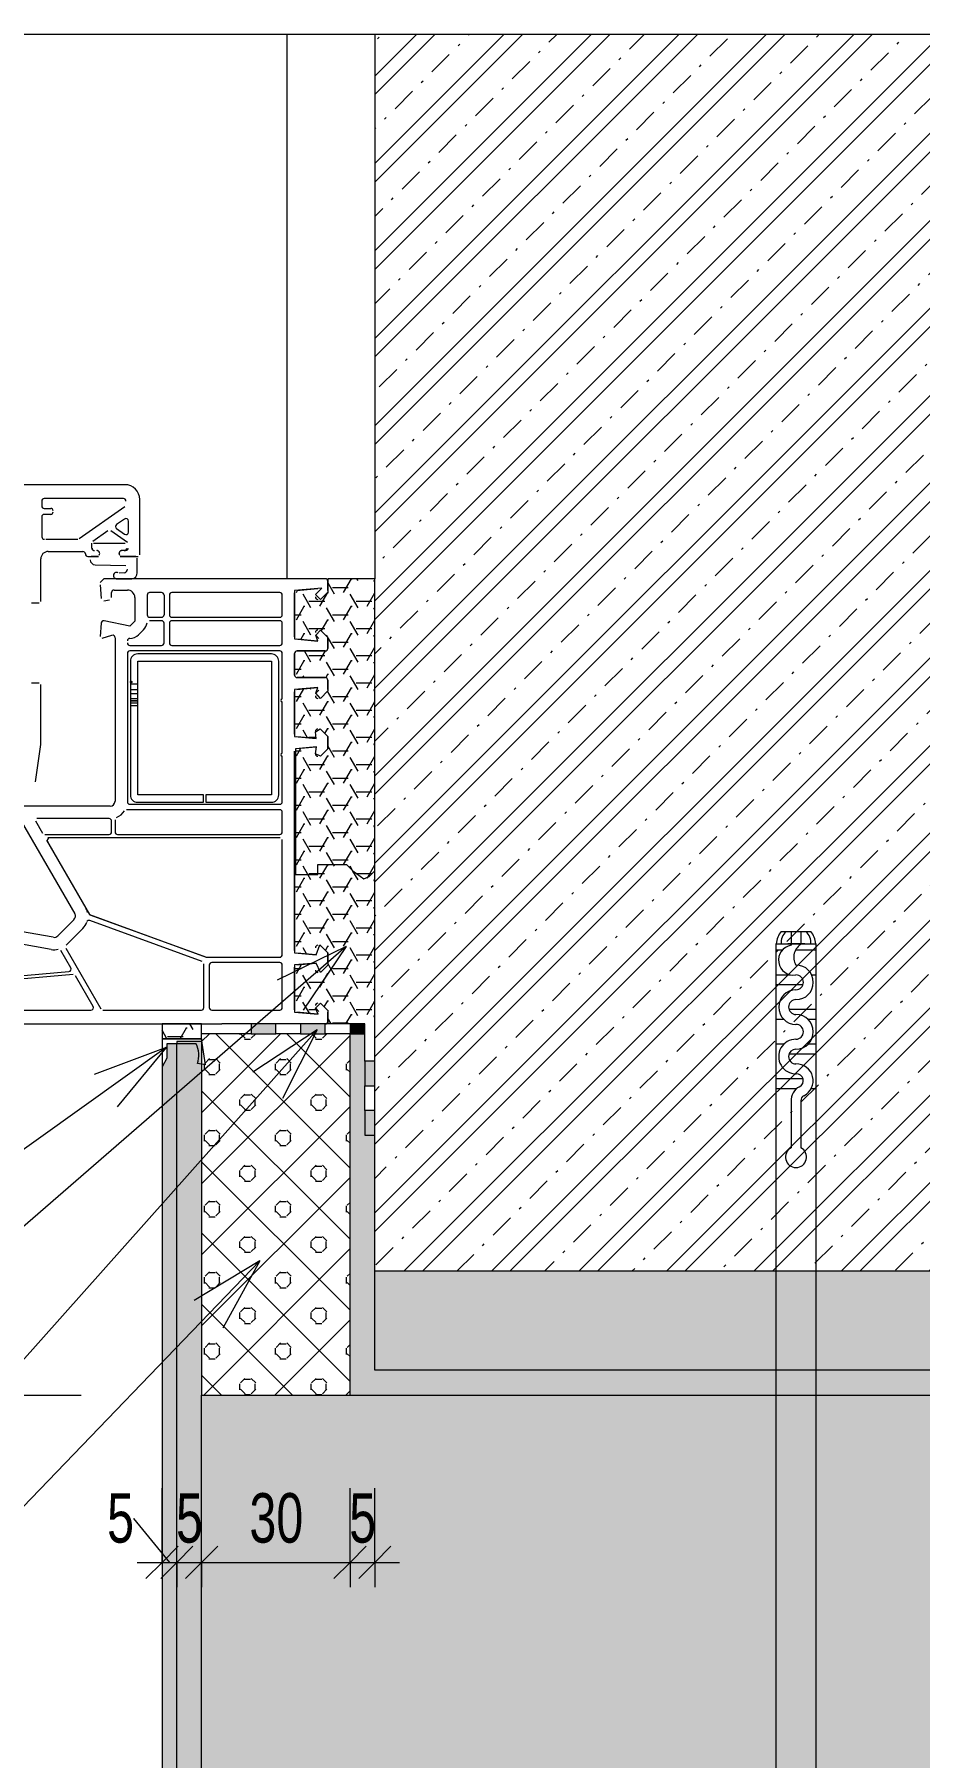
# Model space of a CAD drawing. Header units: millimetres. Extents: x 3821 to 11066, y 2454 to 5594.
# Drawn here: x 4484.2 to 4663, y 5203 to 5551.3 of the extents above; entities that cross this region are included whole.
import ezdxf

# ---------------------------------------------------------------- set-up
doc = ezdxf.new("R2010")
doc.units = ezdxf.units.MM
for name, color, linetype, lineweight in [('A-ANNO-DIMS', 211, 'Continuous', 9), ('A-ANNO-DIMS-5', 211, 'Continuous', 9), ('A-DETL', 90, 'Continuous', 18), ('A-DETL-GENF', 92, 'Continuous', 18), ('A-DETL-THIN', 151, 'Continuous', 18), ('G-ANNO-TEXT', 231, 'Continuous', 9)]:
    doc.layers.add(name, color=color, linetype=linetype, lineweight=lineweight)
doc.styles.add('Arial', font='arial.ttf', dxfattribs={"width": 0.7, "height": 10})
doc.dimstyles.new('Vnitřní_-_průhledné', dxfattribs={"dimscale": 304.8, "dimtxt": 10.202594, "dimasz": 0.021325, "dimexe": 0.016404, "dimexo": 0.0625, "dimgap": 0.003281, "dimtad": 1, "dimdec": 0, "dimrnd": 5, "dimzin": 0, "dimdsep": 46, "dimtxsty": 'Arial', "dimblk1": 'OBLIQUE', "dimblk2": 'OBLIQUE', "dimsah": 1, "dimcen": 0.09, "dimdle": 0.016404, "dimazin": 0, "dimtfac": 1, "dimtdec": 4, "dimtix": 1, "dimtmove": 1, "dimatfit": 3, "dimfxl": 0.049213, "dimfxlon": 1, "dimtvp": 1, "dimtolj": 1, "dimtzin": 0, "dimarcsym": 2})
doc.dimstyles.new('Vnitřní_-_průhledné_1', dxfattribs={"dimscale": 304.8, "dimtxt": 10.202594, "dimasz": 0.021325, "dimexe": 0.016404, "dimexo": 0.0625, "dimgap": 0.003281, "dimtad": 1, "dimdec": 0, "dimrnd": 5, "dimzin": 0, "dimdsep": 46, "dimtxsty": 'Arial', "dimblk1": 'OBLIQUE', "dimblk2": 'OBLIQUE', "dimsah": 1, "dimcen": 0.09, "dimdle": 0.016404, "dimazin": 0, "dimtfac": 1, "dimtdec": 4, "dimtix": 1, "dimtmove": 0, "dimatfit": 3, "dimfxl": 0.049213, "dimfxlon": 1, "dimtvp": 1, "dimtolj": 1, "dimtzin": 0, "dimarcsym": 2})
pattern_1 = [(0, (0, 0), (5, 5), [0.5, -4.5]), (0, (2.5, 2.5), (5, 5), [0.5, -4.5])]
pattern_2 = [(0, (0, 0), (4.763, 2.75), [3.175, -6.35]), (120, (0, 0), (-4.7630699, 2.749879), [3.175, -6.35]), (60, (0, 0), (-6.99e-05, 5.499879), [0, -6.35, 3.175, 0])]

# ---------------------------------------------------------------- blocks, each defined once
blk = doc.blocks.new('BP_HYDROIZOLACE NOVÁ 2 - Geotextilie 1_1-2100783-Okno _ Nadpraží')
at = {"layer": 'A-DETL-GENF'}
for points in [[(2, 0), (5, 0), (5, 2), (2, 2)], [(10, 0), (15, 0), (15, 2), (10, 2)], [(20, 0), (25, 0), (25, 2), (20, 2)]]:
    blk.add_hatch(color=256, dxfattribs=at).paths.add_polyline_path(points)
for p, q in [((5, 2), (2, 2)), ((2, 0), (5, 0)), ((5, 2), (10, 2)), ((5, 0), (5, 2)), ((5, 0), (10, 0)), ((15, 2), (10, 2)), ((10, 2), (10, 0)), ((15, 2), (20, 2)), ((15, 0), (15, 2)), ((15, 0), (20, 0)), ((25, 2), (20, 2)), ((20, 2), (20, 0)), ((20, 0), (25, 0)), ((25, 2), (30.91, 2)), ((25, 0), (25, 2)), ((25, 0), (30.91, 0)), ((10, 0), (15, 0))]:
    blk.add_line(p, q, dxfattribs=at)
blk = doc.blocks.new('BP_HYDROIZOLACE NOVÁ 2 - Geotextilie 1_1-2097918-Okno _ Nadpraží')
at = {"layer": 'A-DETL-GENF'}
for points in [[(0, 0), (5, 0), (5, 2), (0, 2)], [(10, 0), (15, 0), (15, 2), (10, 2)]]:
    blk.add_hatch(color=256, dxfattribs=at).paths.add_polyline_path(points)
for p, q in [((5, 2), (0, 2)), ((0, 2), (0, 0)), ((0, 0), (5, 0)), ((5, 2), (10, 2)), ((5, 0), (5, 2)), ((5, 0), (10, 0)), ((15, 2), (10, 2)), ((10, 2), (10, 0)), ((15, 2), (22.5, 2)), ((15, 0), (15, 2)), ((15, 0), (22.5, 0)), ((10, 0), (15, 0))]:
    blk.add_line(p, q, dxfattribs=at)
blk = doc.blocks.new('DIMBLOCK27-Okno _ Nadpraží')
at = {"layer": 'A-ANNO-DIMS-5', "lineweight": 18}
for p, q in [((4478.62, 5351.31), (4475.37, 5354.56)), ((4478.62, 5351.31), (4481.87, 5348.06)), ((4478.62, 5276.31), (4475.37, 5279.56)), ((4478.62, 5276.31), (4481.87, 5273.06))]:
    blk.add_line(p, q, dxfattribs=at)
at = {"layer": 'A-ANNO-DIMS-5'}
for p, q in [((4478.62, 5271.31), (4478.62, 5356.31)), ((4478.62, 5351.31), (4463.62, 5351.31)), ((4478.62, 5351.31), (4483.62, 5351.31)), ((4478.62, 5276.31), (4473.62, 5276.31)), ((4478.62, 5276.31), (4493.62, 5276.31))]:
    blk.add_line(p, q, dxfattribs=at)
at = {"layer": 'A-ANNO-DIMS-5', "color": 0, "insert": (4464.64, 5308.47), "char_height": 10, "width": 12.8082, "attachment_point": 1, "rotation": 90, "line_spacing_factor": 0.941778, "style": 'Arial'}
blk.add_mtext('75', dxfattribs=at)
blk = doc.blocks.new('_Oblique')
at = {"color": 0, "linetype": 'ByBlock', "lineweight": -2}
blk.add_line((-0.5, -0.5), (0.5, 0.5), dxfattribs=at)
blk = doc.blocks.new('DIMBLOCK28-Okno _ Nadpraží')
at = {"layer": 'A-ANNO-DIMS-5'}
for p, q in [((4509.96, 5242.48), (4509.96, 5257.48)), ((4512.96, 5242.48), (4512.96, 5257.48)), ((4504.2, 5251.33), (4511.46, 5242.48)), ((4504.2, 5251.33), (4504.2, 5251.33)), ((4504.96, 5242.48), (4512.96, 5242.48)), ((4509.96, 5242.48), (4509.96, 5237.48)), ((4512.96, 5242.48), (4512.96, 5237.48))]:
    blk.add_line(p, q, dxfattribs=at)
at = {"layer": 'A-ANNO-DIMS-5', "lineweight": 18}
for p, q in [((4509.96, 5242.48), (4513.21, 5245.73)), ((4512.96, 5242.48), (4516.21, 5245.73)), ((4509.96, 5242.48), (4506.71, 5239.23)), ((4512.96, 5242.48), (4509.71, 5239.23))]:
    blk.add_line(p, q, dxfattribs=at)
at = {"layer": 'A-ANNO-DIMS-5', "color": 0, "insert": (4498.86, 5256.47), "char_height": 10, "width": 6.4041, "attachment_point": 1, "line_spacing_factor": 0.941778, "style": 'Arial'}
blk.add_mtext('\\fArial|b0|i0|c238|p34|;\\W.7;5', dxfattribs=at)
blk = doc.blocks.new('DIMBLOCK29-Okno _ Nadpraží')
at = {"layer": 'A-ANNO-DIMS-5'}
for p, q in [((4512.96, 5242.48), (4512.96, 5257.48)), ((4517.96, 5242.48), (4517.96, 5257.48)), ((4512.96, 5242.48), (4517.96, 5242.48)), ((4512.96, 5242.48), (4512.96, 5237.48)), ((4517.96, 5242.48), (4517.96, 5237.48))]:
    blk.add_line(p, q, dxfattribs=at)
at = {"layer": 'A-ANNO-DIMS-5', "lineweight": 18}
for p, q in [((4512.96, 5242.48), (4516.21, 5245.73)), ((4517.96, 5242.48), (4521.21, 5245.73)), ((4512.96, 5242.48), (4509.71, 5239.23)), ((4517.96, 5242.48), (4514.71, 5239.23))]:
    blk.add_line(p, q, dxfattribs=at)
at = {"layer": 'A-ANNO-DIMS-5', "color": 0, "insert": (4512.79, 5256.47), "char_height": 10, "width": 6.4041, "attachment_point": 1, "line_spacing_factor": 0.941778, "style": 'Arial'}
blk.add_mtext('\\fArial|b0|i0|c238|p34|;\\W.7;5', dxfattribs=at)
blk = doc.blocks.new('DIMBLOCK30-Okno _ Nadpraží')
at = {"layer": 'A-ANNO-DIMS-5'}
for p, q in [((4517.96, 5242.48), (4517.96, 5257.48)), ((4547.96, 5242.48), (4547.96, 5257.48)), ((4517.96, 5242.48), (4547.96, 5242.48)), ((4517.96, 5242.48), (4517.96, 5237.48)), ((4547.96, 5242.48), (4547.96, 5237.48))]:
    blk.add_line(p, q, dxfattribs=at)
at = {"layer": 'A-ANNO-DIMS-5', "lineweight": 18}
for p, q in [((4517.96, 5242.48), (4521.21, 5245.73)), ((4547.96, 5242.48), (4551.21, 5245.73)), ((4517.96, 5242.48), (4514.71, 5239.23)), ((4547.96, 5242.48), (4544.71, 5239.23))]:
    blk.add_line(p, q, dxfattribs=at)
at = {"layer": 'A-ANNO-DIMS-5', "color": 0, "insert": (4527.62, 5256.47), "char_height": 10, "width": 12.8082, "attachment_point": 1, "line_spacing_factor": 0.941778, "style": 'Arial'}
blk.add_mtext('30', dxfattribs=at)
blk = doc.blocks.new('DIMBLOCK31-Okno _ Nadpraží')
at = {"layer": 'A-ANNO-DIMS-5'}
for p, q in [((4547.96, 5242.48), (4547.96, 5257.48)), ((4552.96, 5242.48), (4552.96, 5257.48)), ((4547.96, 5242.48), (4557.96, 5242.48)), ((4547.96, 5242.48), (4547.96, 5237.48)), ((4552.96, 5242.48), (4552.96, 5237.48))]:
    blk.add_line(p, q, dxfattribs=at)
at = {"layer": 'A-ANNO-DIMS-5', "lineweight": 18}
for p, q in [((4547.96, 5242.48), (4551.21, 5245.73)), ((4552.96, 5242.48), (4556.21, 5245.73)), ((4547.96, 5242.48), (4544.71, 5239.23)), ((4552.96, 5242.48), (4549.71, 5239.23))]:
    blk.add_line(p, q, dxfattribs=at)
at = {"layer": 'A-ANNO-DIMS-5', "color": 0, "insert": (4547.79, 5256.47), "char_height": 10, "width": 6.4041, "attachment_point": 1, "line_spacing_factor": 0.941778, "style": 'Arial'}
blk.add_mtext('\\fArial|b0|i0|c238|p34|;\\W.7;5', dxfattribs=at)

msp = doc.modelspace()

# ---------------------------------------------------------------- hatches: boundary and pattern name
at = {"layer": 'A-DETL-GENF'}
h = msp.add_hatch(dxfattribs=at)
h.set_pattern_fill('FP_1', style=0, pattern_type=2)
h.set_pattern_definition([(45, (0, 0), (-8.838835, 8.838835), []), (45, (3.75, 0), (-8.838835, 8.838835), []), (45, (10.7, 0), (-8.838835, 8.838835), [5, -2.5, 0.5, -2.5])])
h.paths.add_polyline_path([(5116.16, 5301.31), (5116.16, 5551.31), (4552.96, 5551.31), (4552.96, 5301.31), (4982.52, 5301.31)])
h.paths.add_polyline_path([(4794.15, 5440.4), (4792.86, 5440.57), (4791.65, 5441.07), (4790.62, 5441.86), (4789.83, 5442.9), (4789.33, 5444.11), (4789.16, 5445.4), (4789.33, 5446.69), (4789.83, 5447.9), (4790.62, 5448.94), (4791.66, 5449.73), (4792.87, 5450.23), (4794.16, 5450.4), (4795.45, 5450.23), (4796.66, 5449.73), (4797.69, 5448.93), (4798.49, 5447.89), (4798.99, 5446.69), (4799.16, 5445.39), (4798.99, 5444.1), (4798.49, 5442.89), (4797.69, 5441.86), (4796.65, 5441.07), (4795.45, 5440.57)])
h = msp.add_hatch(dxfattribs=at)
h.set_pattern_fill('FP_18', style=0, pattern_type=2)
h.set_pattern_definition(pattern_2)
h.paths.add_polyline_path([(4550.76, 5380.64), (4551.82, 5381.09), (4552.96, 5382.23), (4552.96, 5441.31), (4543.46, 5441.31), (4543.46, 5438.61), (4541.96, 5437.11), (4540.97, 5438.1), (4542.25, 5439.38), (4536.76, 5438.9), (4536.76, 5429.12), (4541.43, 5428.71), (4541.01, 5429.88), (4541.96, 5430.91), (4543.46, 5429.41), (4543.44, 5427.08), (4543.31, 5426.86), (4543.09, 5426.73), (4542.96, 5426.71), (4537.26, 5426.71), (4536.91, 5426.56), (4536.78, 5426.34), (4536.76, 5426.21), (4536.76, 5421.81), (4536.91, 5421.46), (4537.26, 5421.31), (4543.09, 5421.29), (4543.31, 5421.16), (4543.44, 5420.94), (4543.46, 5420.81), (4543.46, 5418.61), (4541.96, 5417.11), (4541.02, 5418.15), (4541.44, 5419.31), (4536.76, 5418.9), (4536.76, 5409.39), (4541.13, 5409.01), (4540.96, 5410.38), (4541.93, 5410.94), (4543.46, 5409.41), (4543.46, 5406.91), (4541.96, 5405.41), (4540.96, 5405.91), (4541.21, 5407.32), (4536.96, 5406.95), (4536.96, 5381.51), (4541.46, 5381.51), (4541.46, 5383.51), (4547.21, 5383.51), (4548.49, 5382.23)])
h = msp.add_hatch(dxfattribs=at)
h.set_pattern_fill('FP_18', color=1, style=0, pattern_type=2)
h.set_pattern_definition(pattern_2)
h.paths.add_polyline_path([(4552.96, 5351.31), (4552.96, 5382.23), (4551.82, 5381.09), (4550.76, 5380.64), (4548.49, 5382.23), (4547.21, 5383.51), (4541.46, 5383.51), (4541.46, 5381.51), (4536.76, 5381.51), (4536.76, 5365.69), (4541.13, 5365.31), (4541.86, 5367.31), (4543.46, 5365.71), (4543.46, 5363.21), (4541.96, 5361.71), (4541.13, 5363.61), (4536.76, 5363.23), (4536.76, 5353.72), (4541.5, 5353.31), (4540.97, 5354.52), (4541.96, 5355.51), (4543.46, 5354.01), (4543.46, 5351.31), (4550.96, 5351.31)])
h = msp.add_hatch(dxfattribs=at)
h.set_pattern_fill('FP_18', color=1, style=0, pattern_type=2)
h.set_pattern_definition(pattern_2)
h.paths.add_polyline_path([(4517.96, 5348.31), (4517.96, 5351.31), (4509.96, 5351.31), (4509.96, 5348.31)])
h = msp.add_hatch(dxfattribs=at)
h.set_pattern_fill('FP_2', color=1, style=0, pattern_type=2)
h.set_pattern_definition(pattern_1)
h.paths.add_polyline_path([(5116.16, 5088.31), (5116.16, 5091.31), (4798.75, 5091.31), (4798.28, 5090.06), (4798.78, 5088.84), (4798.85, 5088.31), (4982.52, 5088.31)])
h.paths.add_polyline_path([(4789.05, 5088.31), (4789.12, 5088.86), (4789.62, 5090.19), (4789.12, 5091.31), (4512.96, 5091.31), (4512.96, 5347.31), (4510.96, 5347.31), (4510.96, 5344.42), (4509.96, 5342.61), (4509.96, 5088.31), (4788.95, 5088.31)])
h = msp.add_hatch(dxfattribs=at)
h.set_pattern_fill('FP_2', color=1, style=0, pattern_type=2)
h.set_pattern_definition(pattern_1)
h.paths.add_polyline_path([(5116.16, 5091.31), (5116.16, 5096.31), (4797.37, 5096.31), (4797.49, 5096.22), (4798.28, 5095.18), (4798.78, 5093.96), (4798.95, 5092.68), (4798.78, 5091.31), (4982.52, 5091.31)])
h.paths.add_polyline_path([(4788.95, 5091.31), (4789.16, 5091.31), (4789.12, 5091.41), (4788.95, 5092.69), (4789.15, 5094.04), (4789.62, 5095.19), (4790.41, 5096.31), (4517.96, 5096.31), (4517.96, 5347.76), (4512.96, 5347.76), (4512.96, 5091.31), (4732.91, 5091.31)])
h = msp.add_hatch(dxfattribs=at)
h.set_pattern_fill('FP_5', color=1, style=0, pattern_type=2)
h.set_pattern_definition([(45, (3.592, 0), (-7.184205, 7.184205), []), (0, (15.04, 3.365), (7.184, 7.184), [1.27, -13.098]), (45, (16.31, 3.365), (-7.184205, 7.184205), [1.27, -8.89]), (90, (17.208, 4.263), (-7.184, 7.184), [1.27, -13.098]), (135, (17.208, 5.533), (-7.184205, -7.184205), [1.27, -8.89]), (0, (15.04, 6.431), (7.184, 7.184), [1.27, -13.098]), (45, (14.141, 5.533), (-7.184205, 7.184205), [1.27, -8.89]), (90, (14.141, 4.263), (-7.184, 7.184), [1.27, -13.098]), (135, (15.04, 3.365), (-7.184205, -7.184205), [1.27, -8.89]), (135, (13.389, 0), (-7.184205, -7.184205), [])])
h.paths.add_polyline_path([(4547.96, 5276.31), (4547.96, 5349.31), (4517.96, 5349.31), (4517.96, 5276.31)])
h = msp.add_hatch(dxfattribs=at)
h.set_pattern_fill('FP_2', color=1, style=0, pattern_type=2)
h.set_pattern_definition(pattern_1)
h.paths.add_polyline_path([(5116.16, 5276.31), (5116.16, 5281.31), (4797.48, 5281.31), (4797.6, 5281.22), (4798.39, 5280.18), (4798.89, 5278.98), (4799.06, 5277.68), (4798.89, 5276.31), (4982.52, 5276.31)])
h.paths.add_polyline_path([(4789.06, 5276.31), (4789.26, 5276.31), (4789.23, 5276.4), (4789.06, 5277.69), (4789.23, 5278.98), (4789.73, 5280.19), (4790.52, 5281.31), (4552.96, 5281.31), (4552.96, 5328.81), (4550.96, 5328.81), (4550.96, 5349.31), (4547.96, 5349.31), (4547.96, 5276.31), (4732.91, 5276.31)])
h = msp.add_hatch(dxfattribs=at)
h.set_pattern_fill('FP_2', color=1, style=0, pattern_type=2)
h.set_pattern_definition(pattern_1)
h.paths.add_polyline_path([(5116.16, 5281.31), (5116.16, 5301.31), (4552.96, 5301.31), (4552.96, 5281.31), (4790.64, 5281.31), (4791.56, 5282.02), (4792.77, 5282.52), (4794.06, 5282.69), (4795.36, 5282.52), (4796.57, 5282.01), (4797.48, 5281.31), (4982.52, 5281.31)])
h.paths.add_polyline_path([(4794.06, 5285.4), (4792.77, 5285.57), (4791.56, 5286.07), (4790.53, 5286.86), (4789.73, 5287.9), (4789.24, 5289.11), (4789.07, 5290.4), (4789.24, 5291.69), (4789.74, 5292.9), (4790.53, 5293.94), (4791.57, 5294.73), (4792.78, 5295.23), (4794.07, 5295.4), (4795.36, 5295.23), (4796.57, 5294.73), (4797.6, 5293.93), (4798.4, 5292.89), (4798.9, 5291.69), (4799.07, 5290.39), (4798.9, 5289.1), (4798.4, 5287.89), (4797.6, 5286.86), (4796.56, 5286.07), (4795.31, 5285.56)])
h = msp.add_hatch(dxfattribs=at)
h.set_pattern_fill('FP_18', color=1, style=0, pattern_type=2)
h.set_pattern_definition(pattern_2)
h.paths.add_polyline_path([(5116.16, 5096.31), (5116.16, 5276.31), (4798.86, 5276.31), (4798.39, 5275.18), (4797.59, 5274.15), (4796.56, 5273.35), (4795.31, 5272.85), (4794.06, 5272.69), (4792.76, 5272.86), (4791.56, 5273.36), (4790.52, 5274.15), (4789.73, 5275.19), (4789.23, 5276.31), (4517.96, 5276.31), (4517.96, 5096.31), (4613.05, 5096.31), (4613.05, 5117.19), (4663.05, 5117.19), (4663.05, 5096.31), (4790.53, 5096.31), (4791.45, 5097.02), (4792.66, 5097.52), (4793.95, 5097.69), (4795.25, 5097.52), (4796.45, 5097.02), (4797.37, 5096.31), (4987.95, 5096.31), (4987.95, 5117.19), (5037.95, 5117.19), (5037.95, 5096.31)])
h.paths.add_polyline_path([(4794.01, 5187.69), (4792.71, 5187.86), (4791.51, 5188.36), (4790.47, 5189.15), (4789.68, 5190.19), (4789.18, 5191.4), (4789.01, 5192.69), (4789.18, 5193.98), (4789.68, 5195.19), (4790.48, 5196.22), (4791.51, 5197.02), (4792.72, 5197.52), (4794.01, 5197.69), (4795.31, 5197.51), (4796.51, 5197.02), (4797.55, 5196.22), (4798.34, 5195.18), (4798.84, 5193.98), (4799.01, 5192.68), (4798.84, 5191.39), (4798.34, 5190.18), (4797.54, 5189.15), (4796.51, 5188.35), (4795.3, 5187.86)])

# ---------------------------------------------------------------- linework, layer by layer
at = {"layer": 'A-DETL'}
for p, q in [((4502.46, 5460.31), (4447.21, 5460.31)), ((4502.16, 5457.51), (4486.16, 5457.51)), ((4485.66, 5457.01), (4485.66, 5456.01)), ((4486.16, 5455.51), (4487.46, 5455.51)), ((4487.46, 5454.31), (4486.16, 5454.31)), ((4493.21, 5449.4), (4502.45, 5455.87)), ((4505.46, 5446.11), (4505.46, 5457.31)), ((4485.66, 5453.81), (4485.66, 5449.8)), ((4495.97, 5448.89), (4499.02, 5451.03)), ((4499.6, 5451.03), (4502.95, 5448.68)), ((4502.37, 5453.37), (4500.77, 5452.25)), ((4500.77, 5451.43), (4502.37, 5450.31)), ((4503.16, 5450.71), (4503.16, 5452.96)), ((4486.46, 5449.31), (4492.92, 5449.31)), ((4495.76, 5447.51), (4495.76, 5448.48)), ((4502.54, 5448.41), (4496.1, 5448.41)), ((4485.46, 5436.71), (4485.46, 5445.31)), ((4486.96, 5446.81), (4493.96, 5446.81)), ((4494.96, 5445.81), (4497.11, 5445.81)), ((4497.12, 5445.79), (4495.66, 5445.79)), ((4496.44, 5444.12), (4502.65, 5443.99)), ((4501.51, 5445.81), (4505.16, 5445.81)), ((4504.66, 5445.79), (4501.53, 5445.79)), ((4502.66, 5447.01), (4501.86, 5447.01)), ((4504.96, 5442.5), (4504.96, 5445.49)), ((4498.21, 5441.31), (4497.46, 5440.56)), ((4542.96, 5441.31), (4498.21, 5441.31)), ((4500.67, 5441.3), (4503.76, 5441.3)), ((4502.28, 5442.5), (4501.32, 5442.42)), ((4543.46, 5438.9), (4543.46, 5440.81)), ((4497.46, 5440.06), (4497.64, 5437.28)), ((4498.23, 5436.82), (4499.35, 5437.02)), ((4499.76, 5437.51), (4499.76, 5438.51)), ((4500.26, 5439.01), (4502.96, 5439.01)), ((4504.46, 5437.51), (4504.46, 5432.74)), ((4506.96, 5438.01), (4506.96, 5434.01)), ((4509.86, 5438.51), (4507.46, 5438.51)), ((4510.36, 5438.01), (4510.36, 5434.01)), ((4511.46, 5438.01), (4511.46, 5434.01)), ((4533.76, 5438.51), (4511.96, 5438.51)), ((4534.26, 5434.01), (4534.26, 5438.01)), ((4536.76, 5429.58), (4536.76, 5438.44)), ((4537.22, 5438.94), (4541.43, 5439.31)), ((4541.67, 5438.8), (4541.02, 5438.15)), ((4541.96, 5437.11), (4543.46, 5438.61)), ((4483.56, 5436.41), (4485.16, 5436.41)), ((4507.46, 5433.51), (4509.86, 5433.51)), ((4511.96, 5433.51), (4533.76, 5433.51)), ((4497.64, 5432.34), (4497.46, 5429.63)), ((4497.84, 5429.32), (4499.83, 5429.86)), ((4503.46, 5431.74), (4498.24, 5432.8)), ((4504.46, 5432.74), (4503.46, 5431.74)), ((4506.23, 5430.97), (4505.23, 5429.97)), ((4509.86, 5432.81), (4507.43, 5432.81)), ((4510.36, 5428.31), (4510.36, 5432.31)), ((4511.46, 5432.31), (4511.46, 5428.31)), ((4533.76, 5432.81), (4511.96, 5432.81)), ((4534.26, 5428.31), (4534.26, 5432.31)), ((4541.02, 5429.87), (4541.67, 5429.22)), ((4543.46, 5429.41), (4541.96, 5430.91)), ((4500.46, 5429.37), (4500.46, 5396.31)), ((4502.96, 5426.21), (4502.96, 5396.21)), ((4503.46, 5427.81), (4509.86, 5427.81)), ((4533.76, 5426.71), (4503.46, 5426.71)), ((4511.96, 5427.81), (4533.76, 5427.81)), ((4534.26, 5417.01), (4534.26, 5426.21)), ((4536.76, 5421.81), (4536.76, 5426.21)), ((4541.43, 5428.71), (4537.22, 5429.08)), ((4537.26, 5426.71), (4542.96, 5426.71)), ((4543.46, 5427.21), (4543.46, 5429.41)), ((4503.56, 5424.61), (4503.56, 5397.61)), ((4532.06, 5426.11), (4505.06, 5426.11)), ((4505.06, 5397.61), (4505.06, 5424.61)), ((4505.06, 5424.61), (4532.06, 5424.61)), ((4532.06, 5424.61), (4532.06, 5397.61)), ((4533.56, 5397.61), (4533.56, 5424.61)), ((4485.16, 5420.21), (4483.56, 5420.21)), ((4485.46, 5407.81), (4485.46, 5419.91)), ((4503.73, 5420.08), (4505.06, 5420.08)), ((4537.22, 5418.94), (4541.43, 5419.31)), ((4542.96, 5421.31), (4537.26, 5421.31)), ((4543.46, 5418.9), (4543.46, 5420.81)), ((4503.73, 5418.91), (4505.06, 5418.91)), ((4505.06, 5418.05), (4503.73, 5418.05)), ((4505.06, 5417.04), (4503.73, 5417.04)), ((4503.73, 5416.72), (4505.06, 5416.72)), ((4505.06, 5416.53), (4503.73, 5416.53)), ((4503.73, 5416.22), (4505.06, 5416.22)), ((4503.73, 5415.71), (4505.06, 5415.71)), ((4534.26, 5406.01), (4534.26, 5416.41)), ((4536.76, 5409.85), (4536.76, 5418.44)), ((4541.67, 5418.8), (4541.02, 5418.15)), ((4541.96, 5417.11), (4543.46, 5418.61)), ((4541.13, 5409.01), (4537.22, 5409.35)), ((4543.46, 5409.41), (4541.96, 5410.91)), ((4543.46, 5406.91), (4543.46, 5409.41)), ((4484.39, 5400.24), (4485.46, 5407.81)), ((4534.26, 5396.21), (4534.26, 5405.41)), ((4536.76, 5366.15), (4536.76, 5406.47)), ((4537.22, 5406.97), (4541.13, 5407.31)), ((4541.96, 5405.41), (4543.46, 5406.91)), ((4536.76, 5369.24), (4536.76, 5403.14)), ((4499.46, 5395.31), (4480.06, 5395.31)), ((4503.46, 5395.71), (4533.76, 5395.71)), ((4518.31, 5397.61), (4505.06, 5397.61)), ((4505.06, 5396.11), (4518.31, 5396.11)), ((4518.31, 5396.11), (4518.31, 5397.61)), ((4532.06, 5397.61), (4518.81, 5397.61)), ((4518.81, 5397.61), (4518.81, 5396.11)), ((4518.81, 5396.11), (4532.06, 5396.11)), ((4481.52, 5392.31), (4492.32, 5373.6)), ((4484.38, 5392.36), (4485.83, 5389.86)), ((4499.26, 5392.81), (4484.64, 5392.81)), ((4499.76, 5390.11), (4499.76, 5392.31)), ((4500.46, 5392.6), (4500.46, 5390.11)), ((4533.76, 5394.61), (4502.8, 5394.61)), ((4534.26, 5390.11), (4534.26, 5394.11)), ((4486.26, 5389.61), (4499.26, 5389.61)), ((4486.61, 5388.45), (4495.28, 5373.43)), ((4486.81, 5388.16), (4494.49, 5374.85)), ((4533.86, 5388.9), (4486.87, 5388.9)), ((4533.76, 5388.91), (4487.24, 5388.91)), ((4500.96, 5389.61), (4533.76, 5389.61)), ((4534.24, 5365.16), (4534.24, 5388.56)), ((4534.26, 5365.31), (4534.26, 5388.41)), ((4536.96, 5381.56), (4536.76, 5381.56)), ((4536.76, 5381.56), (4536.76, 5365.69)), ((4552.96, 5351.31), (4552.96, 5382.23)), ((4487.99, 5368.83), (4474.16, 5371.27)), ((4492.17, 5372.4), (4488.88, 5369.11)), ((4493.93, 5370.63), (4490.57, 5367.26)), ((4495.28, 5373.43), (4518.88, 5364.84)), ((4518.08, 5363.96), (4495.39, 5372.22)), ((4495.4, 5373.37), (4518.94, 5364.8)), ((4487.56, 5366.36), (4473.68, 5368.81)), ((4541.13, 5365.31), (4541.86, 5367.31)), ((4542.06, 5367.11), (4541.79, 5367.11)), ((4541.86, 5367.31), (4543.46, 5365.71)), ((4543.46, 5365.71), (4541.86, 5367.31)), ((4634.05, 5131.19), (4634.05, 5367.5)), ((4634.05, 5367.5), (4642.08, 5367.5)), ((4635.08, 5370), (4641.08, 5370)), ((4639.84, 5367.5), (4636.4, 5367.5)), ((4636.4, 5367.5), (4639.84, 5367.5)), ((4637.08, 5370), (4637.08, 5367.22)), ((4639.08, 5370), (4639.08, 5367.5)), ((4642.08, 5367.5), (4642.08, 5131.19)), ((4491.52, 5362.66), (4489.5, 5366.16)), ((4490.49, 5366.66), (4497.58, 5354.36)), ((4518.41, 5354.61), (4518.41, 5363.49)), ((4518.94, 5364.8), (4533.94, 5364.8)), ((4519.05, 5364.81), (4533.76, 5364.81)), ((4533.76, 5363.71), (4520.01, 5363.71)), ((4536.76, 5365.69), (4541.13, 5365.31)), ((4541.13, 5363.61), (4536.76, 5363.23)), ((4541.13, 5365.31), (4537.22, 5365.65)), ((4537.22, 5363.27), (4541.13, 5363.61)), ((4541.96, 5361.71), (4541.13, 5363.61)), ((4543.46, 5365.71), (4543.46, 5363.21)), ((4543.46, 5363.8), (4543.46, 5365.71)), ((4634.05, 5366.27), (4635.33, 5366.27)), ((4638, 5366.27), (4642.08, 5366.27)), ((4466.2, 5359.73), (4491.13, 5361.91)), ((4491.98, 5361.28), (4466.56, 5359.06)), ((4496.03, 5354.86), (4492.46, 5361.03)), ((4519.51, 5363.21), (4519.51, 5354.61)), ((4534.26, 5354.61), (4534.26, 5363.21)), ((4536.76, 5363.23), (4536.76, 5353.72)), ((4536.76, 5354.18), (4536.76, 5362.77)), ((4536.96, 5363.25), (4536.96, 5363.31)), ((4543.46, 5363.21), (4541.96, 5361.71)), ((4541.96, 5361.71), (4543.46, 5363.21)), ((4634.05, 5361.27), (4636.85, 5361.27)), ((4641.22, 5361.27), (4642.08, 5361.27)), ((4634.05, 5359.27), (4639.51, 5359.27)), ((4471.27, 5354.11), (4495.59, 5354.11)), ((4498.02, 5354.11), (4517.91, 5354.11)), ((4520.01, 5354.11), (4533.76, 5354.11)), ((4536.76, 5353.72), (4541.5, 5353.31)), ((4541.43, 5353.31), (4537.22, 5353.68)), ((4540.97, 5354.52), (4541.96, 5355.51)), ((4541.5, 5353.31), (4540.97, 5354.52)), ((4541.02, 5354.47), (4541.67, 5353.82)), ((4541.96, 5355.51), (4543.46, 5354.01)), ((4543.6, 5353.87), (4541.96, 5355.51)), ((4543.46, 5354.01), (4543.46, 5351.31)), ((4543.46, 5351.81), (4543.46, 5353.72)), ((4636.65, 5354.27), (4642.08, 5354.27)), ((4471.27, 5351.31), (4509.96, 5351.31)), ((4517.96, 5351.3), (4509.96, 5351.3)), ((4509.96, 5351.3), (4509.96, 5348.31)), ((4517.96, 5351.31), (4522.04, 5351.31)), ((4517.96, 5348.31), (4517.96, 5351.3)), ((4634.05, 5352.27), (4635.58, 5352.27)), ((4640.48, 5352.27), (4642.08, 5352.27)), ((4517.96, 5348.31), (4509.96, 5348.31)), ((4509.96, 5348.31), (4509.96, 5342.61)), ((4512.96, 5347.31), (4510.96, 5347.31)), ((4510.96, 5347.31), (4510.96, 5344.42)), ((4516.83, 5347.31), (4510.96, 5347.31)), ((4510.96, 5347.31), (4510.96, 5344.42)), ((4517.96, 5347.76), (4512.96, 5347.76)), ((4512.96, 5347.76), (4512.96, 5347.31)), ((4512.96, 5091.31), (4512.96, 5347.31)), ((4522.04, 5349.31), (4517.96, 5349.31)), ((4517.96, 5348.31), (4517.96, 5276.31)), ((4518.72, 5343.06), (4517.96, 5348.31)), ((4547.96, 5276.31), (4547.96, 5349.31)), ((4634.05, 5347.27), (4635.68, 5347.27)), ((4640.58, 5347.27), (4642.08, 5347.27)), ((4510.96, 5344.42), (4509.96, 5342.61)), ((4510.96, 5344.42), (4509.96, 5342.61)), ((4509.96, 5342.61), (4509.96, 5088.31)), ((4518.72, 5343.06), (4517.15, 5343.3)), ((4636.68, 5345.27), (4642.08, 5345.27)), ((4634.05, 5340.27), (4639.48, 5340.27)), ((4634.05, 5338.27), (4638.24, 5338.27)), ((4637.08, 5335.64), (4637.08, 5326.26)), ((4639.08, 5335.79), (4639.08, 5326.26)), ((4641.16, 5338.27), (4642.08, 5338.27)), ((4552.96, 5281.31), (4552.96, 5328.81)), ((5116.16, 5301.31), (4552.96, 5301.31)), ((4790.64, 5281.31), (4552.96, 5281.31)), ((4517.96, 5096.31), (4517.96, 5276.31)), ((4517.96, 5276.31), (4547.96, 5276.31)), ((4547.96, 5276.31), (4789.26, 5276.31))]:
    msp.add_line(p, q, dxfattribs=at)
msp.add_circle((4503.73, 5420.42), 0.157, dxfattribs=at)
for centre, radius, start, end in [((4486.16, 5457.01), 0.5, 90, 180), ((4502.16, 5457.01), 0.5, 0, 90), ((4502.46, 5457.31), 3, 0, 90), ((4486.16, 5456.01), 0.5, 180, 270), ((4486.16, 5453.81), 0.5, 90, 180), ((4487.46, 5455.01), 0.5, 0, 90), ((4487.46, 5454.81), 0.5, 270, 0), ((4501.05, 5451.84), 0.5, 125, 235), ((4502.66, 5452.96), 0.5, 0, 125), ((4502.66, 5450.71), 0.5, 235, 0), ((4486.16, 5449.8), 0.5, 180, 274.3012), ((4496.26, 5447.51), 0.5, 180, 270), ((4496.32, 5447.49), 0.5, 180, 270), ((4502.32, 5447.49), 0.5, 270, 0), ((4502.66, 5447.51), 0.5, 270, 0), ((4486.96, 5445.31), 1.5, 90, 180), ((4493.96, 5446.31), 0.5, 0, 90), ((4494.96, 5446.31), 0.5, 180, 270), ((4496.46, 5445.12), 1, 180, 268.7551), ((4496.76, 5446.41), 0.6, 330, 90), ((4496.77, 5446.39), 0.6, 330, 90), ((4501.86, 5446.41), 0.6, 90, 210), ((4501.87, 5446.39), 0.6, 90, 210), ((4500.77, 5441.94), 0.639, 56.4969, 257.854), ((4502.21, 5443.3), 0.8, 275.0405, 354.9888), ((4503.76, 5442.5), 1.2, 276.0075, 0), ((4542.96, 5440.81), 0.5, 0, 90), ((4500.26, 5438.51), 0.5, 90, 180), ((4502.96, 5437.51), 1.5, 0, 90), ((4507.46, 5438.01), 0.5, 90, 180), ((4509.86, 5438.01), 0.5, 0, 90), ((4511.96, 5438.01), 0.5, 90, 180), ((4533.76, 5438.01), 0.5, 0, 90), ((4541.46, 5437.61), 0.5, 180, 270), ((4507.46, 5434.01), 0.5, 180, 270), ((4509.86, 5434.01), 0.5, 270, 0), ((4511.96, 5434.01), 0.5, 180, 270), ((4533.76, 5434.01), 0.5, 270, 0), ((4498.14, 5432.31), 0.5, 78.5, 176.2), ((4499.96, 5429.37), 0.5, 0, 105), ((4503.46, 5431.74), 2.5, 270, 315), ((4504.46, 5432.74), 2.5, 315, 351.8011), ((4509.86, 5432.31), 0.5, 0, 90), ((4511.96, 5432.31), 0.5, 90, 180), ((4533.76, 5432.31), 0.5, 0, 90), ((4541.46, 5430.41), 0.5, 90, 180), ((4503.46, 5428.74), 0.5, 90, 180), ((4503.46, 5428.31), 0.5, 180, 270), ((4503.46, 5426.21), 0.5, 90, 180), ((4509.86, 5428.31), 0.5, 270, 0), ((4511.96, 5428.31), 0.5, 180, 270), ((4533.76, 5428.31), 0.5, 270, 0), ((4533.76, 5426.21), 0.5, 0, 90), ((4537.26, 5426.21), 0.5, 90, 180), ((4542.96, 5427.21), 0.5, 270, 0), ((4505.06, 5424.61), 1.5, 90, 180), ((4532.06, 5424.61), 1.5, 0, 90), ((4537.26, 5421.81), 0.5, 180, 270), ((4542.96, 5420.81), 0.5, 0, 90), ((4534.26, 5416.71), 0.3, 90, 270), ((4541.46, 5417.61), 0.5, 180, 270), ((4541.46, 5410.41), 0.5, 90, 180), ((4534.26, 5405.71), 0.3, 90, 270), ((4541.46, 5405.91), 0.5, 180, 270), ((4499.46, 5396.31), 1, 270, 0), ((4503.46, 5396.21), 0.5, 180, 270), ((4505.06, 5397.61), 1.5, 180, 270), ((4532.06, 5397.61), 1.5, 270, 0), ((4533.76, 5396.21), 0.5, 270, 0), ((4499.26, 5392.31), 0.5, 0, 90), ((4499.46, 5396.31), 3.5, 292.0243, 326.633), ((4533.76, 5394.11), 0.5, 0, 90), ((4487.24, 5388.41), 0.5, 102.0746, 210), ((4499.26, 5390.11), 0.5, 270, 0), ((4500.96, 5390.11), 0.5, 180, 270), ((4533.76, 5390.11), 0.5, 270, 0), ((4491.46, 5373.1), 3.5, 11.895, 30), ((4491.46, 5373.1), 1, 315, 30), ((4491.46, 5373.1), 3.5, 315, 340.1927), ((4495.22, 5371.75), 0.5, 70, 160.1927), ((4488.17, 5369.81), 1, 260, 315.1931), ((4541.46, 5366.71), 0.5, 90, 180), ((4638.74, 5367.08), 4.68, 141.4912, 174.9052), ((4637.58, 5364.22), 3.04, 99.5019, 279.4104), ((4637.82, 5367.85), 2.76, 129.0447, 187.3529), ((4640.67, 5364.81), 3.04, 117.8015, 211.5095), ((4638.34, 5367.85), 2.76, 352.6471, 50.9553), ((4637.42, 5367.08), 4.68, 5.0949, 38.5088), ((4488.17, 5369.81), 3.5, 260, 283.0107), ((4520.01, 5363.21), 0.5, 90, 180), ((4533.76, 5365.31), 0.5, 270, 0), ((4533.76, 5363.21), 0.5, 0, 90), ((4491.09, 5362.41), 0.5, 275, 30), ((4541.46, 5362.21), 0.5, 180, 270), ((4638.08, 5359.72), 3.5, 270, 90), ((4638.08, 5359.72), 1.5, 270, 90), ((4638.08, 5354.72), 3.5, 90, 270), ((4495.59, 5354.61), 0.5, 270, 30), ((4517.91, 5354.61), 0.5, 270, 0), ((4520.01, 5354.61), 0.5, 180, 270), ((4533.76, 5354.61), 0.5, 270, 0), ((4541.46, 5355.01), 0.5, 90, 180), ((4638.08, 5354.72), 1.5, 90, 270), ((4638.08, 5349.72), 3.5, 270, 90), ((4542.96, 5351.81), 0.5, 270, 0), ((4638.08, 5349.72), 1.5, 270, 90), ((4511.9, 5344.9), 5.49, 343.0254, 26.0671), ((4638.08, 5344.72), 3.5, 90, 270.3676), ((4638.08, 5344.72), 3.5, 90, 270.3676), ((4638.08, 5344.72), 3.5, 90, 270.3676), ((4638.08, 5344.72), 1.5, 90, 269.4411), ((4638.17, 5339.84), 3.38, 296.359, 91.7461), ((4638.17, 5339.84), 1.38, 298.1493, 92.7141), ((4640.11, 5335.87), 3.03, 115.1472, 184.4675), ((4640.11, 5335.87), 1.03, 115.1472, 184.4675), ((4638.08, 5324.4), 2.12, 118.0831, 61.9169)]:
    msp.add_arc(centre, radius, start, end, dxfattribs=at)
at = {"layer": 'A-DETL-THIN'}
for p, q in [((4552.96, 5551.31), (4160.81, 5551.31)), ((4535.26, 5441.31), (4535.26, 5551.31)), ((4552.96, 5551.31), (4552.96, 5441.31)), ((5116.16, 5551.31), (4552.96, 5551.31)), ((4552.96, 5441.31), (4543.46, 5441.31)), ((4543.46, 5441.31), (4543.46, 5438.61)), ((4552.96, 5382.23), (4552.96, 5441.31)), ((4542.25, 5439.38), (4536.76, 5438.9)), ((4536.76, 5438.9), (4536.76, 5429.12)), ((4540.97, 5438.1), (4542.25, 5439.38)), ((4541.96, 5437.11), (4540.97, 5438.1)), ((4543.46, 5438.61), (4541.96, 5437.11)), ((4541.01, 5429.88), (4541.96, 5430.91)), ((4541.43, 5428.71), (4541.01, 5429.88)), ((4541.96, 5430.91), (4543.46, 5429.41)), ((4536.76, 5429.12), (4541.43, 5428.71)), ((4536.76, 5426.21), (4536.76, 5421.81)), ((4542.96, 5426.71), (4537.26, 5426.71)), ((4543.46, 5429.41), (4543.46, 5427.21)), ((4541.44, 5419.31), (4536.76, 5418.9)), ((4537.26, 5421.31), (4542.96, 5421.31)), ((4541.02, 5418.15), (4541.44, 5419.31)), ((4543.46, 5420.81), (4543.46, 5418.61)), ((4536.76, 5418.9), (4536.76, 5409.39)), ((4541.96, 5417.11), (4541.02, 5418.15)), ((4543.46, 5418.61), (4541.96, 5417.11)), ((4536.76, 5409.39), (4541.13, 5409.01)), ((4540.96, 5410.38), (4541.93, 5410.94)), ((4541.13, 5409.01), (4540.96, 5410.38)), ((4541.93, 5410.94), (4543.46, 5409.41)), ((4543.46, 5409.41), (4543.46, 5406.91)), ((4541.21, 5407.32), (4536.96, 5406.95)), ((4536.96, 5406.95), (4536.96, 5381.51)), ((4540.96, 5405.91), (4541.21, 5407.32)), ((4541.96, 5405.41), (4540.96, 5405.91)), ((4543.46, 5406.91), (4541.96, 5405.41)), ((4536.96, 5381.51), (4541.46, 5381.51)), ((4541.46, 5381.51), (4541.46, 5383.51)), ((4541.46, 5383.51), (4547.21, 5383.51)), ((4547.21, 5383.51), (4548.49, 5382.23)), ((4548.49, 5382.23), (4550.76, 5380.64)), ((4550.76, 5380.64), (4551.82, 5381.09)), ((4551.82, 5381.09), (4552.96, 5382.23)), ((4509.96, 5351.31), (4509.96, 5348.31)), ((4517.96, 5351.31), (4509.96, 5351.31)), ((4517.96, 5348.31), (4517.96, 5351.31)), ((4509.96, 5348.31), (4517.96, 5348.31))]:
    msp.add_line(p, q, dxfattribs=at)
for centre, start, end in [((4537.26, 5426.21), 90, 180), ((4542.96, 5427.21), 270, 0), ((4537.26, 5421.81), 180, 270), ((4542.96, 5420.81), 0, 90)]:
    msp.add_arc(centre, 0.5, start, end, dxfattribs=at)
at = {"layer": 'G-ANNO-TEXT', "color": 10}
for p, q in [((4547.18, 5366.94), (4402.26, 5241.18)), ((4547.18, 5366.94), (4533.22, 5360.14)), ((4547.18, 5366.94), (4538.48, 5354.07)), ((4541.28, 5350.09), (4422.36, 5216.61)), ((4541.28, 5350.09), (4528.3, 5341.56)), ((4541.28, 5350.09), (4534.3, 5336.21)), ((4510.78, 5346.57), (4391.87, 5261.41)), ((4510.78, 5346.57), (4496.24, 5341.1)), ((4510.78, 5346.57), (4500.92, 5334.57)), ((4529.75, 5303.42), (4416.07, 5185.37)), ((4529.75, 5303.42), (4516.45, 5295.41)), ((4529.75, 5303.42), (4522.24, 5289.83))]:
    msp.add_line(p, q, dxfattribs=at)

# ---------------------------------------------------------------- block references
at = {"layer": 'A-DETL-GENF'}
for name, p, rotation in [('BP_HYDROIZOLACE NOVÁ 2 - Geotextilie 1_1-2100783-Okno _ Nadpraží', (4552.96, 5351.31), 180), ('BP_HYDROIZOLACE NOVÁ 2 - Geotextilie 1_1-2097918-Okno _ Nadpraží', (4552.96, 5328.81), 89.99999999999967)]:
    msp.add_blockref(name, p, dxfattribs=dict(at, rotation=rotation))

# ---------------------------------------------------------------- dimensions: what is measured, and where the dimension line sits
at = {"layer": 'A-ANNO-DIMS'}
dim = msp.add_linear_dim(base=(4478.62, 5351.31), p1=(4493.62, 5276.31), p2=(4463.62, 5351.31), angle=90, dimstyle='Vnitřní_-_průhledné_1', override={"dimpost": '<>', "dimfxl": 80.777472}, dxfattribs=at)
dim.commit()
dim.dimension.update_dxf_attribs({"geometry": 'DIMBLOCK27-Okno _ Nadpraží', "text_midpoint": (4472.54, 5313.81)})
dim = msp.add_linear_dim(base=(4512.96, 5242.48), p1=(4509.96, 5257.48), p2=(4512.96, 5257.48), dimstyle='Vnitřní_-_průhledné', override={"dimpost": '<>', "dimfxl": 3}, dxfattribs=at)
dim.commit()
dim.dimension.update_dxf_attribs({"geometry": 'DIMBLOCK28-Okno _ Nadpraží', "text_midpoint": (4502.06, 5249.8), "dimtype": 160})
for base, p1, p2, override, picture, middle in [((4517.96, 5242.48), (4512.96, 5257.48), (4517.96, 5257.48), {"dimpost": '<>', "dimfxl": 5}, 'DIMBLOCK29-Okno _ Nadpraží', (4515.46, 5248.57)), ((4547.96, 5242.48), (4517.96, 5257.48), (4547.96, 5257.48), {"dimpost": '<>', "dimfxl": 30}, 'DIMBLOCK30-Okno _ Nadpraží', (4532.96, 5248.59)), ((4552.96, 5242.48), (4547.96, 5257.48), (4552.96, 5257.48), {"dimpost": '<>', "dimfxl": 5}, 'DIMBLOCK31-Okno _ Nadpraží', (4550.46, 5248.57))]:
    dim = msp.add_linear_dim(base=base, p1=p1, p2=p2, dimstyle='Vnitřní_-_průhledné_1', override=override, dxfattribs=at)
    dim.commit()
    dim.dimension.update_dxf_attribs({"geometry": picture, "text_midpoint": middle})

doc.saveas('drawing.dxf')
